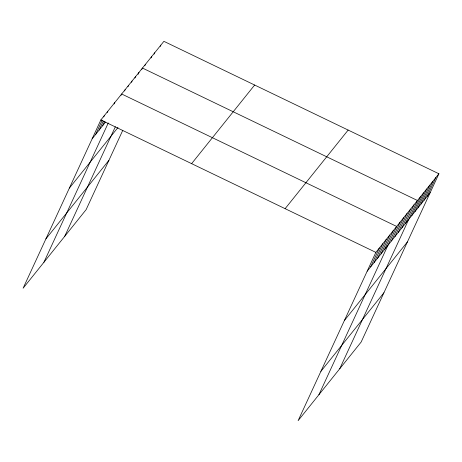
<?xml version="1.0" encoding="UTF-8"?>
<svg xmlns="http://www.w3.org/2000/svg" width="462" height="462" viewBox="0 0 462 462"><rect width="100%" height="100%" fill="white"/><g stroke="black" fill="none" stroke-linecap="round" stroke-linejoin="round"><path stroke-width="0.69" d="M438.9 173.764L375.866 252.379L298.106 420.668L361.14 342.059L438.9 173.764L163.895 41.332L100.86 119.941L23.1 288.236L86.134 209.621L122.771 130.336M95.622 134.459L102.229 120.166M103.731 116.915L104.331 115.615M99.093 130.134L103.292 121.038M107.196 112.595L107.796 111.296M102.558 125.808L104.66 121.263M114.131 103.944L114.732 102.645M43.902 262.295L108.281 122.956M121.061 95.299L121.662 94L396.667 226.438L318.907 394.727M124.532 90.974L125.133 89.674M127.997 86.654L128.598 85.355M131.462 82.328L132.063 81.029M134.933 78.003L135.533 76.704M138.098 74.33L138.998 72.384M64.703 236.348L115.356 126.732M141.863 69.358L142.463 68.058L417.469 200.496L339.709 368.786M144.929 65.54L145.524 64.241M151.051 57.9L151.652 56.601M154.112 54.083L154.712 52.784M160.233 46.448L160.834 45.149M370.628 266.892L379.331 248.054M374.093 262.572L382.802 243.728M377.564 258.246L386.267 239.408M381.029 253.921L389.732 235.083M384.494 249.601L393.202 230.757M391.429 240.95L400.132 222.112M394.894 236.631L403.603 217.787M398.359 232.305L407.068 213.467M401.83 227.98L410.533 209.142M405.295 223.66L414.004 204.816M411.827 215.517L420.53 196.673M414.888 211.7L423.59 192.856M417.948 207.877L426.651 189.039M421.009 204.06L429.718 185.222M424.07 200.242L432.779 181.404M427.131 196.425L435.839 177.587M92.157 138.779L105.59 122.026M69.369 188.098L117.972 127.489M45.888 238.912L108.922 160.302M191.615 163.646L254.649 85.031M285.112 208.674L348.152 130.065M367.163 271.217L430.197 192.608M344.369 320.536L407.403 241.926M320.894 371.35L383.928 292.741M100.86 119.941L375.866 252.379"/></g></svg>
